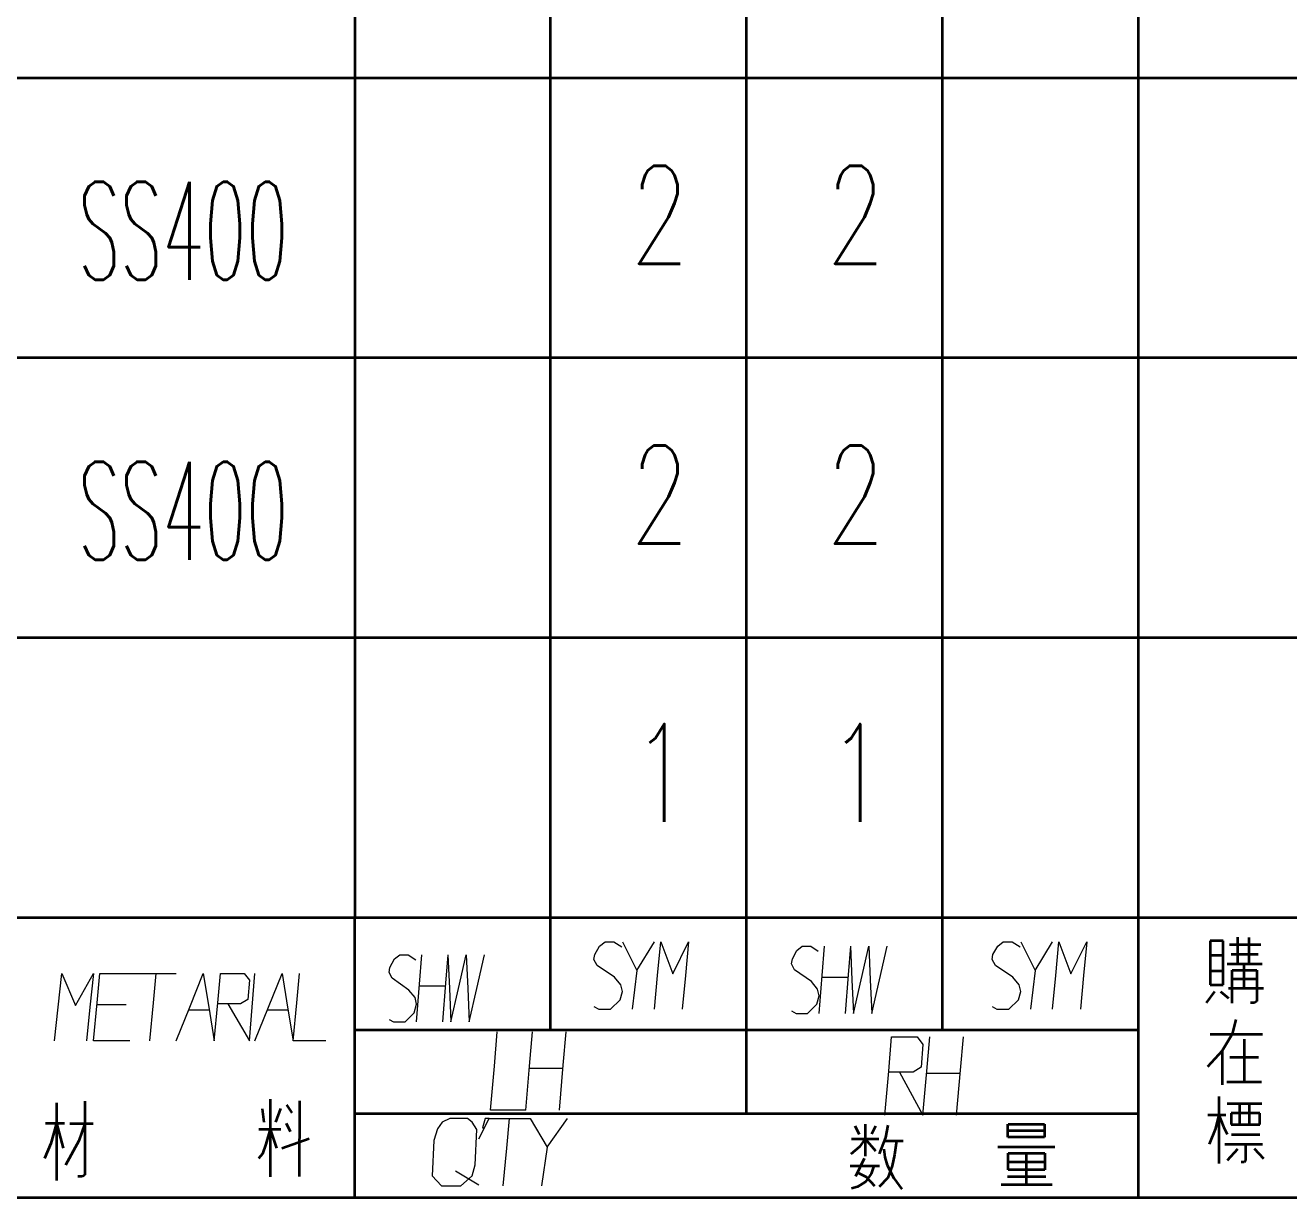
# Model space of a CAD drawing. Header units: millimetres. Extents: x 1333 to 104182, y -62926 to -5704.
# Drawn here: x 49541.2 to 49631.5, y -62587.6 to -62503.8 of the extents above; entities that cross this region are included whole.
import ezdxf
from ezdxf.enums import TextEntityAlignment as Align

# ---------------------------------------------------------------- set-up
doc = ezdxf.new("R2010")
doc.units = ezdxf.units.MM
doc.header["$LTSCALE"] = 0.5
doc.layers.add('08', color=1, linetype='Continuous')
doc.layers.add('SHM_LABEL', color=40, linetype='Continuous')
doc.styles.get("Standard").update_dxf_attribs({"font": 'simplex.shx'})

# ---------------------------------------------------------------- blocks, each defined once
blk = doc.blocks.new('D')
at = {"color": 7, "lineweight": 35}
for p, q in [((54356.08, -14049.043), (54076.08, -14049.043)), ((54356.08, -14069.043), (54076.08, -14069.043))]:
    blk.add_line(p, q, dxfattribs=at)
at = {"color": 7, "lineweight": 35, "ltscale": 0.25}
for p, q in [((54220.08, -14049.043), (54220.08, -14069.043)), ((54234.08, -14069.043), (54234.08, -14049.043)), ((54248.08, -14069.043), (54248.08, -14049.043)), ((54262.08, -14069.043), (54262.08, -14049.043)), ((54276.08, -14049.043), (54276.08, -14069.043))]:
    blk.add_line(p, q, dxfattribs=at)
blk = doc.blocks.new('arwear')
at = {"layer": '08', "color": 3, "xscale": 0.5, "yscale": 0.5, "zscale": 0.5}
for p in [(26347.04, -5562.506), (26347.04, -5572.506), (26347.04, -5582.506), (26347.04, -5592.506)]:
    blk.add_blockref('D', p, dxfattribs=at)

msp = doc.modelspace()

# ---------------------------------------------------------------- linework, layer by layer
at = {"color": 7, "lineweight": 35}
for p, q in [((49700.743, -62567.561), (49420.743, -62567.561)), ((49700.743, -62567.561), (49420.743, -62567.561)), ((49700.743, -62567.561), (49420.743, -62567.561)), ((49564.743, -62575.561), (49620.743, -62575.561)), ((49564.743, -62575.561), (49620.743, -62575.561)), ((49620.743, -62581.561), (49564.743, -62581.561)), ((49620.743, -62581.561), (49564.743, -62581.561)), ((49700.743, -62587.561), (49420.743, -62587.561)), ((49700.743, -62587.561), (49420.743, -62587.561)), ((49700.743, -62587.561), (49420.743, -62587.561)), ((49700.743, -62587.561), (49420.743, -62587.561))]:
    msp.add_line(p, q, dxfattribs=at)
at = {"color": 7, "lineweight": 35, "ltscale": 0.25}
for p, q in [((49564.743, -62587.561), (49564.743, -62567.561)), ((49564.743, -62587.561), (49564.743, -62567.561)), ((49620.743, -62567.561), (49620.743, -62587.561)), ((49620.743, -62567.561), (49620.743, -62587.561))]:
    msp.add_line(p, q, dxfattribs=at)
at = {"color": 7, "lineweight": 35, "ltscale": 0.1}
for p, q in [((49578.743, -62575.561), (49578.743, -62567.561)), ((49578.743, -62575.561), (49578.743, -62567.561)), ((49606.743, -62575.561), (49606.743, -62567.561)), ((49606.743, -62575.561), (49606.743, -62567.561))]:
    msp.add_line(p, q, dxfattribs=at)
at = {"color": 7, "lineweight": 35, "ltscale": 0.175}
msp.add_line((49592.743, -62581.561), (49592.743, -62567.561), dxfattribs=at)
msp.add_line((49592.743, -62581.561), (49592.743, -62567.561), dxfattribs=at)
at = {"color": 7, "lineweight": 35, "ltscale": 0.0392}
for p, q in [((49625.882, -62569.214), (49625.882, -62572.35)), ((49625.882, -62569.214), (49625.882, -62572.35)), ((49626.822, -62572.35), (49626.822, -62569.214)), ((49626.822, -62572.35), (49626.822, -62569.214))]:
    msp.add_line(p, q, dxfattribs=at)
at = {"color": 7, "lineweight": 35, "ltscale": 0.011743}
for p, q in [((49626.822, -62569.214), (49625.882, -62569.214)), ((49626.822, -62569.214), (49625.882, -62569.214)), ((49626.822, -62570.262), (49625.882, -62570.262)), ((49626.822, -62570.262), (49625.882, -62570.262)), ((49625.882, -62571.34), (49626.822, -62571.34)), ((49625.882, -62571.34), (49626.822, -62571.34)), ((49625.882, -62572.35), (49626.822, -62572.35)), ((49625.882, -62572.35), (49626.822, -62572.35))]:
    msp.add_line(p, q, dxfattribs=at)
at = {"color": 7, "lineweight": 35, "ltscale": 0.023636}
msp.add_line((49627.852, -62570.839), (49627.852, -62568.948), dxfattribs=at)
msp.add_line((49627.852, -62570.839), (49627.852, -62568.948), dxfattribs=at)
at = {"color": 7, "lineweight": 35, "ltscale": 0.023444}
msp.add_line((49628.67, -62570.839), (49628.67, -62568.964), dxfattribs=at)
msp.add_line((49628.67, -62570.839), (49628.67, -62568.964), dxfattribs=at)
at = {"color": 7, "lineweight": 35, "ltscale": 0.028223}
msp.add_line((49627.253, -62569.457), (49629.511, -62569.457), dxfattribs=at)
msp.add_line((49627.253, -62569.457), (49629.511, -62569.457), dxfattribs=at)
at = {"color": 7, "lineweight": 35, "ltscale": 0.02406}
msp.add_line((49627.39, -62570.156), (49629.315, -62570.156), dxfattribs=at)
msp.add_line((49627.39, -62570.156), (49629.315, -62570.156), dxfattribs=at)
at = {"color": 7, "lineweight": 35, "ltscale": 0.031445}
msp.add_line((49627.086, -62570.839), (49629.602, -62570.839), dxfattribs=at)
msp.add_line((49627.086, -62570.839), (49629.602, -62570.839), dxfattribs=at)
at = {"color": 7, "lineweight": 35, "ltscale": 0.021924}
msp.add_line((49628.299, -62570.839), (49628.299, -62572.593), dxfattribs=at)
msp.add_line((49628.299, -62570.839), (49628.299, -62572.593), dxfattribs=at)
at = {"color": 7, "lineweight": 35, "ltscale": 0.029422}
msp.add_line((49627.459, -62573.649), (49627.459, -62571.295), dxfattribs=at)
msp.add_line((49627.459, -62573.649), (49627.459, -62571.295), dxfattribs=at)
at = {"color": 7, "lineweight": 35, "ltscale": 0.022058}
for p, q in [((49627.459, -62571.295), (49629.223, -62571.295)), ((49627.459, -62571.295), (49629.223, -62571.295)), ((49627.459, -62571.917), (49629.223, -62571.917)), ((49627.459, -62571.917), (49629.223, -62571.917))]:
    msp.add_line(p, q, dxfattribs=at)
at = {"color": 7, "lineweight": 35, "ltscale": 0.027902}
msp.add_line((49629.223, -62571.295), (49629.223, -62573.527), dxfattribs=at)
msp.add_line((49629.223, -62571.295), (49629.223, -62573.527), dxfattribs=at)
at = {"color": 7, "lineweight": 35, "ltscale": 0.012808}
msp.add_line((49626.201, -62572.821), (49625.586, -62573.641), dxfattribs=at)
msp.add_line((49626.201, -62572.821), (49625.586, -62573.641), dxfattribs=at)
at = {"color": 7, "lineweight": 35, "ltscale": 0.009159}
msp.add_line((49626.625, -62572.828), (49627.186, -62573.299), dxfattribs=at)
msp.add_line((49626.625, -62572.828), (49627.186, -62573.299), dxfattribs=at)
at = {"color": 7, "lineweight": 35, "ltscale": 0.031348}
msp.add_line((49627.193, -62572.593), (49629.701, -62572.593), dxfattribs=at)
msp.add_line((49627.193, -62572.593), (49629.701, -62572.593), dxfattribs=at)
at = {"color": 7, "lineweight": 35, "ltscale": 0.003479}
msp.add_line((49629.047, -62573.629), (49628.769, -62573.629), dxfattribs=at)
msp.add_line((49629.047, -62573.629), (49628.769, -62573.629), dxfattribs=at)
at = {"color": 7, "lineweight": 35, "ltscale": 0.002541}
msp.add_line((49629.223, -62573.527), (49629.047, -62573.629), dxfattribs=at)
msp.add_line((49629.223, -62573.527), (49629.047, -62573.629), dxfattribs=at)
at = {"color": 7, "lineweight": 35, "ltscale": 0.013509}
msp.add_line((49627.723, -62574.833), (49627.459, -62575.881), dxfattribs=at)
msp.add_line((49627.723, -62574.833), (49627.459, -62575.881), dxfattribs=at)
at = {"color": 7, "lineweight": 35, "ltscale": 0.046594}
msp.add_line((49625.882, -62575.881), (49629.61, -62575.881), dxfattribs=at)
msp.add_line((49625.882, -62575.881), (49629.61, -62575.881), dxfattribs=at)
at = {"color": 7, "lineweight": 35, "ltscale": 0.017377}
msp.add_line((49627.459, -62575.881), (49626.731, -62577.066), dxfattribs=at)
msp.add_line((49627.459, -62575.881), (49626.731, -62577.066), dxfattribs=at)
at = {"color": 7, "lineweight": 35, "ltscale": 0.038058}
msp.add_line((49628.307, -62576.23), (49628.307, -62579.275), dxfattribs=at)
msp.add_line((49628.307, -62576.23), (49628.307, -62579.275), dxfattribs=at)
at = {"color": 7, "lineweight": 35, "ltscale": 0.019193}
msp.add_line((49626.731, -62577.066), (49625.693, -62578.197), dxfattribs=at)
msp.add_line((49626.731, -62577.066), (49625.693, -62578.197), dxfattribs=at)
at = {"color": 7, "lineweight": 35, "ltscale": 0.030276}
msp.add_line((49626.731, -62577.066), (49626.731, -62579.488), dxfattribs=at)
msp.add_line((49626.731, -62577.066), (49626.731, -62579.488), dxfattribs=at)
at = {"color": 7, "lineweight": 35, "ltscale": 0.025574}
for p, q in [((49627.284, -62577.529), (49629.33, -62577.529)), ((49627.284, -62577.529), (49629.33, -62577.529)), ((49629.42, -62581.523), (49627.375, -62581.523)), ((49629.42, -62581.523), (49627.375, -62581.523)), ((49627.375, -62582.328), (49629.42, -62582.328)), ((49627.375, -62582.328), (49629.42, -62582.328))]:
    msp.add_line(p, q, dxfattribs=at)
at = {"color": 7, "lineweight": 35, "ltscale": 0.030969}
msp.add_line((49627.08, -62579.275), (49629.557, -62579.275), dxfattribs=at)
msp.add_line((49627.08, -62579.275), (49629.557, -62579.275), dxfattribs=at)
at = {"color": 7, "lineweight": 35, "ltscale": 0.069342}
msp.add_line((49543.429, -62580.788), (49543.429, -62586.336), dxfattribs=at)
msp.add_line((49543.429, -62580.788), (49543.429, -62586.336), dxfattribs=at)
at = {"color": 7, "lineweight": 35, "ltscale": 0.06571}
msp.add_line((49545.461, -62580.661), (49545.461, -62585.917), dxfattribs=at)
msp.add_line((49545.461, -62580.661), (49545.461, -62585.917), dxfattribs=at)
at = {"color": 7, "lineweight": 35, "ltscale": 0.069489}
msp.add_line((49558.701, -62580.509), (49558.701, -62586.068), dxfattribs=at)
msp.add_line((49558.701, -62580.509), (49558.701, -62586.068), dxfattribs=at)
at = {"color": 7, "lineweight": 35, "ltscale": 0.008663}
msp.add_line((49559.861, -62580.916), (49560.255, -62581.486), dxfattribs=at)
msp.add_line((49559.861, -62580.916), (49560.255, -62581.486), dxfattribs=at)
at = {"color": 7, "lineweight": 35, "ltscale": 0.067746}
msp.add_line((49560.79, -62580.626), (49560.778, -62586.045), dxfattribs=at)
msp.add_line((49560.79, -62580.626), (49560.778, -62586.045), dxfattribs=at)
at = {"color": 7, "lineweight": 35, "ltscale": 0.059796}
msp.add_line((49626.511, -62580.338), (49626.511, -62585.122), dxfattribs=at)
msp.add_line((49626.511, -62580.338), (49626.511, -62585.122), dxfattribs=at)
at = {"color": 7, "lineweight": 35, "ltscale": 0.030872}
msp.add_line((49627.102, -62580.832), (49629.572, -62580.832), dxfattribs=at)
msp.add_line((49627.102, -62580.832), (49629.572, -62580.832), dxfattribs=at)
at = {"color": 7, "lineweight": 35, "ltscale": 0.018698}
for p, q in [((49628.011, -62582.328), (49628.011, -62580.832)), ((49628.011, -62582.328), (49628.011, -62580.832)), ((49628.686, -62582.328), (49628.686, -62580.832)), ((49628.686, -62582.328), (49628.686, -62580.832))]:
    msp.add_line(p, q, dxfattribs=at)
at = {"color": 7, "lineweight": 35, "ltscale": 0.012191}
msp.add_line((49558.121, -62581.207), (49558.259, -62582.172), dxfattribs=at)
msp.add_line((49558.121, -62581.207), (49558.259, -62582.172), dxfattribs=at)
at = {"color": 7, "lineweight": 35, "ltscale": 0.012873}
msp.add_line((49559.443, -62581.196), (49559.084, -62582.161), dxfattribs=at)
msp.add_line((49559.443, -62581.196), (49559.084, -62582.161), dxfattribs=at)
at = {"color": 7, "lineweight": 35, "ltscale": 0.016113}
msp.add_line((49625.708, -62581.629), (49626.997, -62581.629), dxfattribs=at)
msp.add_line((49625.708, -62581.629), (49626.997, -62581.629), dxfattribs=at)
at = {"color": 7, "lineweight": 35, "ltscale": 0.012802}
msp.add_line((49626.511, -62581.629), (49626.268, -62582.624), dxfattribs=at)
msp.add_line((49626.511, -62581.629), (49626.268, -62582.624), dxfattribs=at)
at = {"color": 7, "lineweight": 35, "ltscale": 0.011619}
msp.add_line((49626.511, -62581.629), (49626.83, -62582.502), dxfattribs=at)
msp.add_line((49626.511, -62581.629), (49626.83, -62582.502), dxfattribs=at)
at = {"color": 7, "lineweight": 35, "ltscale": 0.010062}
for p, q in [((49627.375, -62581.523), (49627.375, -62582.328)), ((49627.375, -62581.523), (49627.375, -62582.328)), ((49629.42, -62582.328), (49629.42, -62581.523)), ((49629.42, -62582.328), (49629.42, -62581.523))]:
    msp.add_line(p, q, dxfattribs=at)
at = {"color": 7, "lineweight": 35, "ltscale": 0.016968}
msp.add_line((49542.639, -62582.245), (49543.997, -62582.245), dxfattribs=at)
msp.add_line((49542.639, -62582.245), (49543.997, -62582.245), dxfattribs=at)
at = {"color": 7, "lineweight": 35, "ltscale": 0.018792}
msp.add_line((49543.429, -62582.245), (49543.035, -62583.696), dxfattribs=at)
msp.add_line((49543.429, -62582.245), (49543.035, -62583.696), dxfattribs=at)
at = {"color": 7, "lineweight": 35, "ltscale": 0.022987}
msp.add_line((49543.429, -62582.245), (49543.905, -62584.022), dxfattribs=at)
msp.add_line((49543.429, -62582.245), (49543.905, -62584.022), dxfattribs=at)
at = {"color": 7, "lineweight": 35, "ltscale": 0.02074}
msp.add_line((49544.393, -62582.266), (49546.052, -62582.266), dxfattribs=at)
msp.add_line((49544.393, -62582.266), (49546.052, -62582.266), dxfattribs=at)
at = {"color": 7, "lineweight": 35, "ltscale": 0.016182}
msp.add_line((49545.461, -62582.266), (49545.031, -62583.487), dxfattribs=at)
msp.add_line((49545.461, -62582.266), (49545.031, -62583.487), dxfattribs=at)
at = {"color": 7, "lineweight": 35, "ltscale": 0.01958}
msp.add_line((49557.888, -62582.661), (49559.455, -62582.661), dxfattribs=at)
msp.add_line((49557.888, -62582.661), (49559.455, -62582.661), dxfattribs=at)
at = {"color": 7, "lineweight": 35, "ltscale": 0.013935}
msp.add_line((49558.701, -62582.661), (49558.387, -62583.731), dxfattribs=at)
msp.add_line((49558.701, -62582.661), (49558.387, -62583.731), dxfattribs=at)
at = {"color": 7, "lineweight": 35, "ltscale": 0.01783}
msp.add_line((49558.701, -62582.661), (49559.165, -62584.01), dxfattribs=at)
msp.add_line((49558.701, -62582.661), (49559.165, -62584.01), dxfattribs=at)
at = {"color": 7, "lineweight": 35, "ltscale": 0.008252}
msp.add_line((49559.849, -62582.231), (49560.139, -62582.824), dxfattribs=at)
msp.add_line((49559.849, -62582.231), (49560.139, -62582.824), dxfattribs=at)
at = {"color": 7, "lineweight": 35, "ltscale": 0.008518}
msp.add_line((49600.481, -62582.419), (49600.804, -62583.019), dxfattribs=at)
msp.add_line((49600.481, -62582.419), (49600.804, -62583.019), dxfattribs=at)
at = {"color": 7, "lineweight": 35, "ltscale": 0.028314}
msp.add_line((49601.229, -62582.315), (49601.229, -62584.58), dxfattribs=at)
msp.add_line((49601.229, -62582.315), (49601.229, -62584.58), dxfattribs=at)
at = {"color": 7, "lineweight": 35, "ltscale": 0.008176}
msp.add_line((49601.952, -62582.44), (49601.669, -62583.029), dxfattribs=at)
msp.add_line((49601.952, -62582.44), (49601.669, -62583.029), dxfattribs=at)
at = {"color": 7, "lineweight": 35, "ltscale": 0.011314}
msp.add_line((49602.842, -62582.378), (49602.674, -62583.267), dxfattribs=at)
msp.add_line((49602.842, -62582.378), (49602.674, -62583.267), dxfattribs=at)
at = {"color": 7, "lineweight": 35, "ltscale": 0.011401}
for p, q in [((49611.427, -62583.225), (49611.427, -62582.313)), ((49611.427, -62583.225), (49611.427, -62582.313)), ((49614.039, -62582.313), (49614.039, -62583.225)), ((49614.039, -62582.313), (49614.039, -62583.225))]:
    msp.add_line(p, q, dxfattribs=at)
at = {"color": 7, "lineweight": 35, "ltscale": 0.032642}
for p, q in [((49611.427, -62582.757), (49614.039, -62582.757)), ((49611.427, -62582.757), (49614.039, -62582.757)), ((49614.039, -62583.225), (49611.427, -62583.225)), ((49614.039, -62583.225), (49611.427, -62583.225)), ((49611.444, -62584.375), (49614.055, -62584.375)), ((49611.444, -62584.375), (49614.055, -62584.375)), ((49611.444, -62584.986), (49614.055, -62584.986)), ((49611.444, -62584.986), (49614.055, -62584.986)), ((49614.055, -62585.565), (49611.444, -62585.565)), ((49614.055, -62585.565), (49611.444, -62585.565))]:
    msp.add_line(p, q, dxfattribs=at)
at = {"color": 7, "lineweight": 35, "ltscale": 0.032544}
msp.add_line((49611.435, -62582.313), (49614.039, -62582.313), dxfattribs=at)
msp.add_line((49611.435, -62582.313), (49614.039, -62582.313), dxfattribs=at)
at = {"color": 7, "lineweight": 35, "ltscale": 0.015063}
msp.add_line((49626.268, -62582.624), (49625.814, -62583.74), dxfattribs=at)
msp.add_line((49626.268, -62582.624), (49625.814, -62583.74), dxfattribs=at)
at = {"color": 7, "lineweight": 35, "ltscale": 0.007294}
msp.add_line((49626.83, -62582.502), (49627.086, -62583.026), dxfattribs=at)
msp.add_line((49626.83, -62582.502), (49627.086, -62583.026), dxfattribs=at)
at = {"color": 7, "lineweight": 35, "ltscale": 0.014579}
msp.add_line((49543.035, -62583.696), (49542.571, -62584.766), dxfattribs=at)
msp.add_line((49543.035, -62583.696), (49542.571, -62584.766), dxfattribs=at)
at = {"color": 7, "lineweight": 35, "ltscale": 0.024906}
msp.add_line((49545.031, -62583.487), (49544.068, -62585.231), dxfattribs=at)
msp.add_line((49545.031, -62583.487), (49544.068, -62585.231), dxfattribs=at)
at = {"color": 7, "lineweight": 35, "ltscale": 0.009193}
msp.add_line((49558.387, -62583.731), (49558.155, -62584.429), dxfattribs=at)
msp.add_line((49558.387, -62583.731), (49558.155, -62584.429), dxfattribs=at)
at = {"color": 7, "lineweight": 35, "ltscale": 0.025879}
msp.add_line((49559.547, -62584.022), (49561.497, -62583.324), dxfattribs=at)
msp.add_line((49559.547, -62584.022), (49561.497, -62583.324), dxfattribs=at)
at = {"color": 7, "lineweight": 35, "ltscale": 0.024341}
msp.add_line((49600.25, -62583.36), (49602.197, -62583.36), dxfattribs=at)
msp.add_line((49600.25, -62583.36), (49602.197, -62583.36), dxfattribs=at)
at = {"color": 7, "lineweight": 35, "ltscale": 0.008584}
msp.add_line((49601.229, -62583.36), (49600.83, -62583.919), dxfattribs=at)
msp.add_line((49601.229, -62583.36), (49600.83, -62583.919), dxfattribs=at)
at = {"color": 7, "lineweight": 35, "ltscale": 0.014026}
msp.add_line((49601.229, -62583.36), (49601.952, -62584.218), dxfattribs=at)
msp.add_line((49601.229, -62583.36), (49601.952, -62584.218), dxfattribs=at)
at = {"color": 7, "lineweight": 35, "ltscale": 0.01548}
msp.add_line((49602.674, -62583.267), (49602.236, -62584.425), dxfattribs=at)
msp.add_line((49602.674, -62583.267), (49602.236, -62584.425), dxfattribs=at)
at = {"color": 7, "lineweight": 35, "ltscale": 0.017078}
msp.add_line((49602.586, -62583.502), (49603.952, -62583.502), dxfattribs=at)
msp.add_line((49602.586, -62583.502), (49603.952, -62583.502), dxfattribs=at)
at = {"color": 7, "lineweight": 35, "ltscale": 0.012422}
msp.add_line((49603.461, -62583.502), (49603.333, -62584.487), dxfattribs=at)
msp.add_line((49603.461, -62583.502), (49603.333, -62584.487), dxfattribs=at)
at = {"color": 7, "lineweight": 35, "ltscale": 0.033533}
msp.add_line((49626.935, -62583.724), (49629.618, -62583.724), dxfattribs=at)
msp.add_line((49626.935, -62583.724), (49629.618, -62583.724), dxfattribs=at)
at = {"color": 7, "lineweight": 35, "ltscale": 0.025293}
msp.add_line((49627.397, -62583.041), (49629.42, -62583.041), dxfattribs=at)
msp.add_line((49627.397, -62583.041), (49629.42, -62583.041), dxfattribs=at)
at = {"color": 7, "lineweight": 35, "ltscale": 0.014618}
msp.add_line((49628.398, -62583.724), (49628.398, -62584.894), dxfattribs=at)
msp.add_line((49628.398, -62583.724), (49628.398, -62584.894), dxfattribs=at)
at = {"color": 7, "lineweight": 35, "ltscale": 0.005467}
msp.add_line((49558.155, -62584.429), (49557.877, -62584.766), dxfattribs=at)
msp.add_line((49558.155, -62584.429), (49557.877, -62584.766), dxfattribs=at)
at = {"color": 7, "lineweight": 35, "ltscale": 0.010166}
msp.add_line((49600.83, -62583.919), (49600.211, -62584.446), dxfattribs=at)
msp.add_line((49600.83, -62583.919), (49600.211, -62584.446), dxfattribs=at)
at = {"color": 7, "lineweight": 35, "ltscale": 0.017617}
msp.add_line((49601.152, -62584.766), (49600.545, -62586.039), dxfattribs=at)
msp.add_line((49601.152, -62584.766), (49600.545, -62586.039), dxfattribs=at)
at = {"color": 7, "lineweight": 35, "ltscale": 0.007306}
msp.add_line((49602.558, -62584.084), (49602.635, -62584.663), dxfattribs=at)
msp.add_line((49602.558, -62584.084), (49602.635, -62584.663), dxfattribs=at)
at = {"color": 7, "lineweight": 35, "ltscale": 0.007537}
msp.add_line((49602.635, -62584.663), (49602.803, -62585.242), dxfattribs=at)
msp.add_line((49602.635, -62584.663), (49602.803, -62585.242), dxfattribs=at)
at = {"color": 7, "lineweight": 35, "ltscale": 0.01008}
msp.add_line((49603.333, -62584.487), (49603.152, -62585.273), dxfattribs=at)
msp.add_line((49603.333, -62584.487), (49603.152, -62585.273), dxfattribs=at)
at = {"color": 7, "lineweight": 35, "ltscale": 0.050842}
msp.add_line((49610.715, -62583.931), (49614.783, -62583.931), dxfattribs=at)
msp.add_line((49610.715, -62583.931), (49614.783, -62583.931), dxfattribs=at)
at = {"color": 7, "lineweight": 35, "ltscale": 0.014771}
msp.add_line((49611.444, -62585.557), (49611.444, -62584.375), dxfattribs=at)
msp.add_line((49611.444, -62585.557), (49611.444, -62584.375), dxfattribs=at)
at = {"color": 7, "lineweight": 35, "ltscale": 0.028152}
msp.add_line((49612.733, -62584.375), (49612.733, -62586.627), dxfattribs=at)
msp.add_line((49612.733, -62584.375), (49612.733, -62586.627), dxfattribs=at)
at = {"color": 7, "lineweight": 35, "ltscale": 0.014868}
msp.add_line((49614.055, -62584.375), (49614.055, -62585.565), dxfattribs=at)
msp.add_line((49614.055, -62584.375), (49614.055, -62585.565), dxfattribs=at)
at = {"color": 7, "lineweight": 35, "ltscale": 0.013686}
msp.add_line((49627.844, -62584.097), (49627.102, -62584.901), dxfattribs=at)
msp.add_line((49627.844, -62584.097), (49627.102, -62584.901), dxfattribs=at)
at = {"color": 7, "lineweight": 35, "ltscale": 0.012279}
msp.add_line((49629.019, -62584.044), (49629.686, -62584.765), dxfattribs=at)
msp.add_line((49629.019, -62584.044), (49629.686, -62584.765), dxfattribs=at)
at = {"color": 7, "lineweight": 35, "ltscale": 0.026282}
msp.add_line((49600.146, -62585.284), (49602.249, -62585.284), dxfattribs=at)
msp.add_line((49600.146, -62585.284), (49602.249, -62585.284), dxfattribs=at)
at = {"color": 7, "lineweight": 35, "ltscale": 0.00769}
msp.add_line((49601.849, -62585.284), (49601.642, -62585.863), dxfattribs=at)
msp.add_line((49601.849, -62585.284), (49601.642, -62585.863), dxfattribs=at)
at = {"color": 7, "lineweight": 35, "ltscale": 0.012889}
msp.add_line((49602.803, -62585.242), (49603.268, -62586.163), dxfattribs=at)
msp.add_line((49602.803, -62585.242), (49603.268, -62586.163), dxfattribs=at)
at = {"color": 7, "lineweight": 35, "ltscale": 0.011406}
msp.add_line((49603.152, -62585.273), (49602.842, -62586.132), dxfattribs=at)
msp.add_line((49603.152, -62585.273), (49602.842, -62586.132), dxfattribs=at)
at = {"color": 7, "lineweight": 35, "ltscale": 0.002759}
msp.add_line((49628.323, -62585.024), (49628.102, -62585.024), dxfattribs=at)
msp.add_line((49628.323, -62585.024), (49628.102, -62585.024), dxfattribs=at)
at = {"color": 7, "lineweight": 35, "ltscale": 0.001881}
msp.add_line((49628.398, -62584.894), (49628.323, -62585.024), dxfattribs=at)
msp.add_line((49628.398, -62584.894), (49628.323, -62585.024), dxfattribs=at)
at = {"color": 7, "lineweight": 35, "ltscale": 0.003687}
msp.add_line((49545.245, -62586.042), (49544.95, -62586.042), dxfattribs=at)
msp.add_line((49545.245, -62586.042), (49544.95, -62586.042), dxfattribs=at)
at = {"color": 7, "lineweight": 35, "ltscale": 0.003115}
msp.add_line((49545.461, -62585.917), (49545.245, -62586.042), dxfattribs=at)
msp.add_line((49545.461, -62585.917), (49545.245, -62586.042), dxfattribs=at)
at = {"color": 7, "lineweight": 35, "ltscale": 0.008287}
msp.add_line((49601.243, -62586.432), (49600.674, -62586.773), dxfattribs=at)
msp.add_line((49601.243, -62586.432), (49600.674, -62586.773), dxfattribs=at)
at = {"color": 7, "lineweight": 35, "ltscale": 0.008672}
msp.add_line((49600.682, -62585.754), (49601.294, -62586.08), dxfattribs=at)
msp.add_line((49600.682, -62585.754), (49601.294, -62586.08), dxfattribs=at)
at = {"color": 7, "lineweight": 35, "ltscale": 0.008688}
msp.add_line((49601.642, -62585.863), (49601.243, -62586.432), dxfattribs=at)
msp.add_line((49601.642, -62585.863), (49601.243, -62586.432), dxfattribs=at)
at = {"color": 7, "lineweight": 35, "ltscale": 0.010938}
msp.add_line((49601.294, -62586.08), (49601.901, -62586.711), dxfattribs=at)
msp.add_line((49601.294, -62586.08), (49601.901, -62586.711), dxfattribs=at)
at = {"color": 7, "lineweight": 35, "ltscale": 0.011033}
msp.add_line((49602.842, -62586.132), (49602.236, -62586.773), dxfattribs=at)
msp.add_line((49602.842, -62586.132), (49602.236, -62586.773), dxfattribs=at)
at = {"color": 7, "lineweight": 35, "ltscale": 0.012107}
msp.add_line((49603.268, -62586.163), (49603.848, -62586.938), dxfattribs=at)
msp.add_line((49603.268, -62586.163), (49603.848, -62586.938), dxfattribs=at)
at = {"color": 7, "lineweight": 35, "ltscale": 0.034314}
msp.add_line((49611.388, -62586.033), (49614.133, -62586.033), dxfattribs=at)
msp.add_line((49611.388, -62586.033), (49614.133, -62586.033), dxfattribs=at)
at = {"color": 7, "lineweight": 35, "ltscale": 0.005721}
msp.add_line((49600.674, -62586.773), (49600.237, -62586.907), dxfattribs=at)
msp.add_line((49600.674, -62586.773), (49600.237, -62586.907), dxfattribs=at)
at = {"color": 7, "lineweight": 35, "ltscale": 0.045593}
msp.add_line((49610.937, -62586.627), (49614.585, -62586.627), dxfattribs=at)
msp.add_line((49610.937, -62586.627), (49614.585, -62586.627), dxfattribs=at)
at = {"color": 7, "lineweight": 13}
for points in [[(49581.842, -62573.901), (49582.183, -62574.081), (49583.036, -62574.081), (49583.717, -62573.421), (49583.888, -62572.822), (49583.774, -62572.341), (49583.32, -62571.801), (49582.07, -62570.961), (49581.842, -62570.541), (49581.899, -62570.181), (49582.24, -62569.581), (49582.638, -62569.281), (49583.263, -62569.281), (49583.831, -62569.641)], [(49581.842, -62573.901), (49582.183, -62574.081), (49583.036, -62574.081), (49583.717, -62573.421), (49583.888, -62572.822), (49583.774, -62572.341), (49583.32, -62571.801), (49582.07, -62570.961), (49581.842, -62570.541), (49581.899, -62570.181), (49582.24, -62569.581), (49582.638, -62569.281), (49583.263, -62569.281), (49583.831, -62569.641)], [(49583.888, -62569.281), (49584.911, -62571.322), (49584.57, -62574.081)], [(49583.888, -62569.281), (49584.911, -62571.322), (49584.57, -62574.081)], [(49584.911, -62571.322), (49586.161, -62569.281)], [(49584.911, -62571.322), (49586.161, -62569.281)], [(49586.161, -62574.081), (49586.388, -62571.681), (49586.615, -62569.281), (49587.468, -62571.561), (49588.604, -62569.281), (49588.377, -62571.681), (49588.149, -62574.081)], [(49586.161, -62574.081), (49586.388, -62571.681), (49586.615, -62569.281), (49587.468, -62571.561), (49588.604, -62569.281), (49588.377, -62571.681), (49588.149, -62574.081)], [(49610.304, -62573.902), (49610.644, -62574.082), (49611.497, -62574.082), (49612.179, -62573.422), (49612.349, -62572.822), (49612.235, -62572.342), (49611.781, -62571.802), (49610.531, -62570.962), (49610.304, -62570.542), (49610.36, -62570.182), (49610.701, -62569.582), (49611.099, -62569.282), (49611.724, -62569.282), (49612.292, -62569.642)], [(49610.304, -62573.902), (49610.644, -62574.082), (49611.497, -62574.082), (49612.179, -62573.422), (49612.349, -62572.822), (49612.235, -62572.342), (49611.781, -62571.802), (49610.531, -62570.962), (49610.304, -62570.542), (49610.36, -62570.182), (49610.701, -62569.582), (49611.099, -62569.282), (49611.724, -62569.282), (49612.292, -62569.642)], [(49612.349, -62569.282), (49613.372, -62571.322), (49613.031, -62574.082)], [(49612.349, -62569.282), (49613.372, -62571.322), (49613.031, -62574.082)], [(49613.372, -62571.322), (49614.622, -62569.282)], [(49613.372, -62571.322), (49614.622, -62569.282)], [(49614.622, -62574.082), (49614.849, -62571.682), (49615.076, -62569.282), (49615.929, -62571.562), (49617.065, -62569.282), (49616.838, -62571.682), (49616.611, -62574.082)], [(49614.622, -62574.082), (49614.849, -62571.682), (49615.076, -62569.282), (49615.929, -62571.562), (49617.065, -62569.282), (49616.838, -62571.682), (49616.611, -62574.082)], [(49567.198, -62574.821), (49567.526, -62575.001), (49568.345, -62575.001), (49569, -62574.341), (49569.164, -62573.741), (49569.054, -62573.261), (49568.617, -62572.721), (49567.416, -62571.881), (49567.198, -62571.461), (49567.253, -62571.101), (49567.58, -62570.501), (49567.962, -62570.201), (49568.563, -62570.201), (49569.109, -62570.561)], [(49567.198, -62574.821), (49567.526, -62575.001), (49568.345, -62575.001), (49569, -62574.341), (49569.164, -62573.741), (49569.054, -62573.261), (49568.617, -62572.721), (49567.416, -62571.881), (49567.198, -62571.461), (49567.253, -62571.101), (49567.58, -62570.501), (49567.962, -62570.201), (49568.563, -62570.201), (49569.109, -62570.561)], [(49569.164, -62575.001), (49569.382, -62572.301), (49569.546, -62570.201)], [(49569.164, -62575.001), (49569.382, -62572.301), (49569.546, -62570.201)], [(49571.402, -62570.201), (49571.238, -62572.241), (49571.02, -62575.001)], [(49571.402, -62570.201), (49571.238, -62572.241), (49571.02, -62575.001)], [(49571.402, -62570.201), (49571.511, -62572.601), (49571.621, -62575.001), (49572.167, -62572.601), (49572.713, -62570.201), (49572.822, -62572.601), (49572.931, -62575.001), (49573.477, -62572.601), (49574.023, -62570.201)], [(49571.402, -62570.201), (49571.511, -62572.601), (49571.621, -62575.001), (49572.167, -62572.601), (49572.713, -62570.201), (49572.822, -62572.601), (49572.931, -62575.001), (49573.477, -62572.601), (49574.023, -62570.201)], [(49595.966, -62574.208), (49596.294, -62574.388), (49597.113, -62574.388), (49597.768, -62573.728), (49597.932, -62573.128), (49597.823, -62572.648), (49597.386, -62572.108), (49596.185, -62571.268), (49595.966, -62570.848), (49596.021, -62570.488), (49596.349, -62569.888), (49596.731, -62569.588), (49597.331, -62569.588), (49597.877, -62569.948)], [(49595.966, -62574.208), (49596.294, -62574.388), (49597.113, -62574.388), (49597.768, -62573.728), (49597.932, -62573.128), (49597.823, -62572.648), (49597.386, -62572.108), (49596.185, -62571.268), (49595.966, -62570.848), (49596.021, -62570.488), (49596.349, -62569.888), (49596.731, -62569.588), (49597.331, -62569.588), (49597.877, -62569.948)], [(49597.932, -62574.388), (49598.15, -62571.688), (49598.314, -62569.588)], [(49597.932, -62574.388), (49598.15, -62571.688), (49598.314, -62569.588)], [(49600.171, -62569.588), (49600.007, -62571.628), (49599.788, -62574.388)], [(49600.171, -62569.588), (49600.007, -62571.628), (49599.788, -62574.388)], [(49600.171, -62569.588), (49600.28, -62571.988), (49600.389, -62574.388), (49600.935, -62571.988), (49601.481, -62569.588), (49601.59, -62571.988), (49601.699, -62574.388), (49602.245, -62571.988), (49602.791, -62569.588)], [(49600.171, -62569.588), (49600.28, -62571.988), (49600.389, -62574.388), (49600.935, -62571.988), (49601.481, -62569.588), (49601.59, -62571.988), (49601.699, -62574.388), (49602.245, -62571.988), (49602.791, -62569.588)], [(49543.296, -62576.344), (49543.555, -62573.944), (49543.814, -62571.544), (49544.786, -62573.824), (49546.082, -62571.544), (49545.823, -62573.944), (49545.564, -62576.344)], [(49543.296, -62576.344), (49543.555, -62573.944), (49543.814, -62571.544), (49544.786, -62573.824), (49546.082, -62571.544), (49545.823, -62573.944), (49545.564, -62576.344)], [(49548.674, -62576.344), (49546.082, -62576.344), (49546.341, -62573.644), (49546.536, -62571.544), (49549.128, -62571.544)], [(49548.674, -62576.344), (49546.082, -62576.344), (49546.341, -62573.644), (49546.536, -62571.544), (49549.128, -62571.544)], [(49549.128, -62571.544), (49551.979, -62571.544)], [(49549.128, -62571.544), (49551.979, -62571.544)], [(49550.1, -62576.344), (49550.359, -62573.644), (49550.553, -62571.544)], [(49550.1, -62576.344), (49550.359, -62573.644), (49550.553, -62571.544)], [(49551.979, -62576.344), (49552.951, -62573.944), (49553.923, -62571.544), (49554.312, -62573.944), (49554.701, -62576.344)], [(49551.979, -62576.344), (49552.951, -62573.944), (49553.923, -62571.544), (49554.312, -62573.944), (49554.701, -62576.344)], [(49554.701, -62576.344), (49554.96, -62573.644), (49555.154, -62571.544), (49556.839, -62571.544), (49557.228, -62572.024), (49557.098, -62573.404), (49556.58, -62573.704), (49554.96, -62573.704)], [(49554.701, -62576.344), (49554.96, -62573.644), (49555.154, -62571.544), (49556.839, -62571.544), (49557.228, -62572.024), (49557.098, -62573.404), (49556.58, -62573.704), (49554.96, -62573.704)], [(49557.228, -62576.344), (49557.422, -62573.944), (49557.617, -62571.544)], [(49557.228, -62576.344), (49557.422, -62573.944), (49557.617, -62571.544)], [(49557.617, -62576.344), (49558.589, -62573.944), (49559.561, -62571.544), (49559.949, -62573.944), (49560.338, -62576.344)], [(49557.617, -62576.344), (49558.589, -62573.944), (49559.561, -62571.544), (49559.949, -62573.944), (49560.338, -62576.344)], [(49562.671, -62576.344), (49560.338, -62576.344), (49560.597, -62573.644), (49560.792, -62571.544)], [(49562.671, -62576.344), (49560.338, -62576.344), (49560.597, -62573.644), (49560.792, -62571.544)], [(49598.15, -62571.808), (49600.007, -62571.808)], [(49598.15, -62571.808), (49600.007, -62571.808)], [(49569.382, -62572.421), (49571.238, -62572.421)], [(49569.382, -62572.421), (49571.238, -62572.421)], [(49546.341, -62573.764), (49548.415, -62573.764)], [(49546.341, -62573.764), (49548.415, -62573.764)], [(49555.673, -62573.704), (49557.228, -62576.344)], [(49555.673, -62573.704), (49557.228, -62576.344)], [(49552.886, -62574.124), (49554.312, -62574.124)], [(49552.886, -62574.124), (49554.312, -62574.124)], [(49558.524, -62574.124), (49559.949, -62574.124)], [(49558.524, -62574.124), (49559.949, -62574.124)], [(49576.965, -62581.302), (49574.445, -62581.302), (49574.725, -62578.152), (49574.935, -62575.702)], [(49576.965, -62581.302), (49574.445, -62581.302), (49574.725, -62578.152), (49574.935, -62575.702)], [(49576.965, -62581.302), (49577.245, -62578.152), (49577.455, -62575.702)], [(49576.965, -62581.302), (49577.245, -62578.152), (49577.455, -62575.702)], [(49579.835, -62575.702), (49579.625, -62578.082), (49579.345, -62581.302)], [(49579.835, -62575.702), (49579.625, -62578.082), (49579.345, -62581.302)], [(49602.626, -62581.66), (49602.906, -62578.51), (49603.116, -62576.06), (49604.936, -62576.06), (49605.356, -62576.62), (49605.216, -62578.23), (49604.656, -62578.58), (49602.906, -62578.58)], [(49602.626, -62581.66), (49602.906, -62578.51), (49603.116, -62576.06), (49604.936, -62576.06), (49605.356, -62576.62), (49605.216, -62578.23), (49604.656, -62578.58), (49602.906, -62578.58)], [(49605.356, -62581.66), (49605.636, -62578.51), (49605.846, -62576.06)], [(49605.356, -62581.66), (49605.636, -62578.51), (49605.846, -62576.06)], [(49608.226, -62576.06), (49608.016, -62578.44), (49607.736, -62581.66)], [(49608.226, -62576.06), (49608.016, -62578.44), (49607.736, -62581.66)], [(49577.245, -62578.292), (49579.625, -62578.292)], [(49577.245, -62578.292), (49579.625, -62578.292)], [(49603.676, -62578.58), (49605.356, -62581.66)], [(49603.676, -62578.58), (49605.356, -62581.66)], [(49605.636, -62578.65), (49608.016, -62578.65)], [(49605.636, -62578.65), (49608.016, -62578.65)], [(49573.61, -62583.351), (49574.345, -62581.911), (49574.078, -62581.911), (49573.877, -62582.571), (49574.011, -62582.571)], [(49573.61, -62583.351), (49574.345, -62581.911), (49574.078, -62581.911), (49573.877, -62582.571), (49574.011, -62582.571)], [(49574.345, -62581.911), (49577.286, -62581.911)], [(49574.345, -62581.911), (49577.286, -62581.911)], [(49575.348, -62586.711), (49575.615, -62584.011), (49575.816, -62581.911)], [(49575.348, -62586.711), (49575.615, -62584.011), (49575.816, -62581.911)], [(49577.286, -62581.911), (49578.489, -62583.951), (49578.088, -62586.711)], [(49577.286, -62581.911), (49578.489, -62583.951), (49578.088, -62586.711)], [(49578.489, -62583.951), (49579.96, -62581.911)], [(49578.489, -62583.951), (49579.96, -62581.911)], [(49571.939, -62585.631), (49573.61, -62586.651)], [(49571.939, -62585.631), (49573.61, -62586.651)]]:
    msp.add_lwpolyline(points, dxfattribs=at)
msp.add_lwpolyline([(49572.34, -62586.711), (49573.142, -62585.991), (49573.342, -62585.211), (49573.476, -62582.691), (49573.142, -62582.151), (49572.808, -62581.911), (49571.538, -62581.911), (49571.003, -62582.151), (49570.669, -62582.631), (49570.402, -62583.471), (49570.268, -62585.991), (49570.936, -62586.711)], close=True, dxfattribs=at)
msp.add_lwpolyline([(49572.34, -62586.711), (49573.142, -62585.991), (49573.342, -62585.211), (49573.476, -62582.691), (49573.142, -62582.151), (49572.808, -62581.911), (49571.538, -62581.911), (49571.003, -62582.151), (49570.669, -62582.631), (49570.402, -62583.471), (49570.268, -62585.991), (49570.936, -62586.711)], close=True, dxfattribs=at)

# ---------------------------------------------------------------- block references
at = {"layer": '08', "color": 3, "xscale": 2, "yscale": 2, "zscale": 2}
msp.add_blockref('arwear', (-57349.417, -37313.505), dxfattribs=at)

# ---------------------------------------------------------------- texts
at = {"layer": 'SHM_LABEL', "width": 0.7}
for s, p in [('2', (49586.543, -62517.323)), ('2', (49600.543, -62517.323)), ('2', (49586.543, -62537.323)), ('2', (49600.543, -62537.323)), ('1', (49586.653, -62557.213)), ('1', (49600.653, -62557.213))]:
    msp.add_text(s, height=7, dxfattribs=at).set_placement(p, align=Align.MIDDLE_CENTER)
at = {"layer": 'SHM_LABEL', "width": 0.478723}
for p, p2 in [((49544.989, -62521.971), (49559.989, -62521.971)), ((49544.989, -62541.971), (49559.989, -62541.971))]:
    msp.add_text('SS400', height=7, dxfattribs=at).set_placement(p, p2, align=Align.FIT)

doc.saveas('drawing.dxf')
